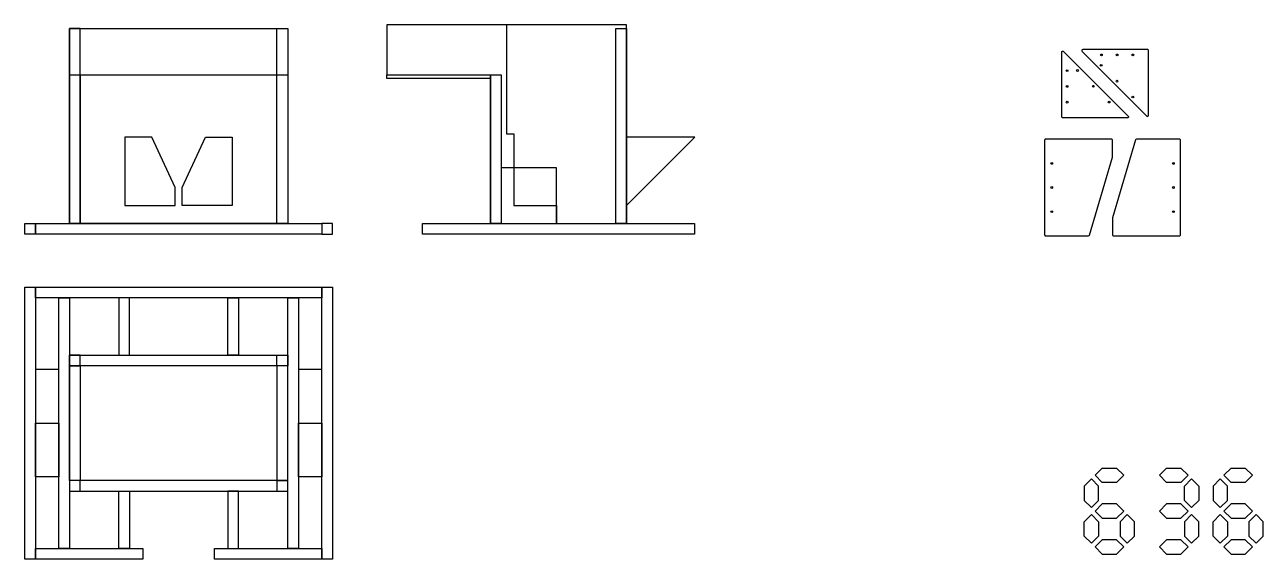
# Model space of a CAD drawing. Header units: inches. Extents: x 32 to 9114, y 33 to 2612.
# Drawn here: x 32 to 3494, y 33 to 1526 of the extents above; entities that cross this region are included whole.
import ezdxf

# ---------------------------------------------------------------- set-up
doc = ezdxf.new("R2010")
doc.units = ezdxf.units.IN
doc.header["$MEASUREMENT"] = 0

msp = doc.modelspace()

# ---------------------------------------------------------------- linework, layer by layer
for p, q in [((1379.3, 1525.6), (1379.3, 1220.6)), ((1334.3, 1375.6), (1334.3, 1375.6)), ((1379.3, 1220.6), (1399.3, 1220.6)), ((1399.3, 1220.6), (1399.3, 1020.6)), ((1518.3, 1125.6), (1364.3, 1125.6)), ((1518.3, 970.6), (1518.3, 1125.6)), ((1399.3, 1020.6), (1518.3, 1020.6)), ((1518.3, 1020.6), (1518.3, 970.6)), ((3044.1, 147), (3084.1, 147)), ((3224.1, 147), (3264.1, 147)), ((3404.1, 147), (3444.1, 147))]:
    msp.add_line(p, q)
for points in [[(1714.3, 970.6), (1714.3, 1525.6), (1044.3, 1525.6), (1044.3, 1385.6), (1334.3, 1385.6), (1334.3, 970.6)], [(157.5, 1515.6), (157.5, 970.6), (187.5, 970.6), (187.5, 1515.6)], [(157.5, 970.6), (157.5, 1515.6), (767.5, 1515.6), (767.5, 970.6)], [(767.5, 1515.6), (767.5, 970.6), (737.5, 970.6), (737.5, 1515.6)], [(1714.3, 1515.6), (1714.3, 970.6), (1684.3, 970.6), (1684.3, 1515.6)], [(157.5, 970.6), (157.5, 1385.6), (187.5, 1385.6), (187.5, 970.6)], [(767.5, 970.6), (157.5, 970.6), (157.5, 1385.6), (767.5, 1385.6)], [(737.5, 970.6), (737.5, 1385.6), (767.5, 1385.6), (767.5, 970.6)], [(1044.3, 1385.6), (1334.3, 1385.6), (1334.3, 1375.6), (1044.3, 1375.6)], [(1334.3, 970.6), (1334.3, 1385.6), (1364.3, 1385.6), (1364.3, 970.6)], [(452.5, 1070.6), (387.5, 1211.5), (312.5, 1211.5), (312.5, 1020.6), (452.5, 1020.6)], [(472.5, 1070.6), (537.5, 1211.5), (612.5, 1211.5), (612.5, 1020.6), (472.5, 1020.6)], [(32.5, 940.6), (32.5, 970.6), (62.5, 970.6), (62.5, 940.6)], [(862.5, 940.6), (62.5, 940.6), (62.5, 970.6), (862.5, 970.6)], [(892.5, 970.6), (862.5, 970.6), (862.5, 940.6), (892.5, 940.6)], [(1144.3, 970.6), (1904.3, 970.6), (1904.3, 940.6), (1144.3, 940.6)], [(32.5, 32.5), (32.5, 792.5), (62.5, 792.5), (62.5, 32.5)], [(862.5, 762.5), (62.5, 762.5), (62.5, 792.5), (862.5, 792.5)], [(127.5, 62.5), (127.5, 762.5), (157.5, 762.5), (157.5, 62.5)], [(295, 762.5), (295, 602.5), (325, 602.5), (325, 762.5)], [(630, 762.5), (630, 602.5), (600, 602.5), (600, 762.5)], [(767.5, 62.5), (767.5, 762.5), (797.5, 762.5), (797.5, 62.5)], [(892.5, 792.5), (892.5, 32.5), (862.5, 32.5), (862.5, 792.5)], [(767.5, 572.5), (157.5, 572.5), (157.5, 602.5), (767.5, 602.5)], [(157.5, 602.5), (157.5, 572.5), (187.5, 572.5), (187.5, 602.5)], [(767.5, 572.5), (737.5, 572.5), (737.5, 602.5), (767.5, 602.5)], [(127.5, 412.5), (127.5, 562.5), (62.5, 562.5), (62.5, 412.5)], [(157.5, 252.5), (157.5, 572.5), (187.5, 572.5), (187.5, 252.5)], [(767.5, 252.5), (767.5, 572.5), (737.5, 572.5), (737.5, 252.5)], [(797.5, 412.5), (862.5, 412.5), (862.5, 562.5), (797.5, 562.5)], [(127.5, 262.5), (62.5, 262.5), (62.5, 412.5), (127.5, 412.5)], [(862.5, 262.5), (797.5, 262.5), (797.5, 412.5), (862.5, 412.5)], [(3104.1, 267), (3084.1, 247), (3044.1, 247), (3024.1, 267), (3044.1, 287), (3084.1, 287)], [(3284.1, 267), (3264.1, 247), (3224.1, 247), (3204.1, 267), (3224.1, 287), (3264.1, 287)], [(3464.1, 267), (3444.1, 247), (3404.1, 247), (3384.1, 267), (3404.1, 287), (3444.1, 287)], [(157.5, 222.5), (767.5, 222.5), (767.5, 252.5), (157.5, 252.5)], [(157.5, 252.5), (157.5, 222.5), (187.5, 222.5), (187.5, 252.5)], [(737.5, 252.5), (737.5, 222.5), (767.5, 222.5), (767.5, 252.5)], [(2994.1, 197), (3014.1, 177), (3034.1, 197), (3034.1, 237), (3014.1, 257), (2994.1, 237)], [(3294.1, 257), (3314.1, 237), (3314.1, 197), (3294.1, 177), (3274.1, 197), (3274.1, 237)], [(3354.1, 197), (3374.1, 177), (3394.1, 197), (3394.1, 237), (3374.1, 257), (3354.1, 237)], [(295, 62.5), (295, 222.5), (325, 222.5), (325, 62.5)], [(630, 62.5), (630, 222.5), (600, 222.5), (600, 62.5)], [(3084.1, 187), (3044.1, 187), (3024.1, 167), (3044.1, 147), (3084.1, 147), (3104.1, 167)], [(3264.1, 187), (3224.1, 187), (3204.1, 167), (3224.1, 147), (3264.1, 147), (3284.1, 167)], [(3444.1, 187), (3404.1, 187), (3384.1, 167), (3404.1, 147), (3444.1, 147), (3464.1, 167)], [(3014.1, 157), (3034.1, 137), (3034.1, 97), (3014.1, 77), (2994.1, 97), (2994.1, 137)], [(3094.1, 97), (3114.1, 77), (3134.1, 97), (3134.1, 137), (3114.1, 157), (3094.1, 137)], [(3274.1, 97), (3294.1, 77), (3314.1, 97), (3314.1, 137), (3294.1, 157), (3274.1, 137)], [(3374.1, 157), (3394.1, 137), (3394.1, 97), (3374.1, 77), (3354.1, 97), (3354.1, 137)], [(3454.1, 97), (3474.1, 77), (3494.1, 97), (3494.1, 137), (3474.1, 157), (3454.1, 137)], [(3104.1, 67), (3084.1, 87), (3044.1, 87), (3024.1, 67), (3044.1, 47), (3084.1, 47)], [(3284.1, 67), (3264.1, 87), (3224.1, 87), (3204.1, 67), (3224.1, 47), (3264.1, 47)], [(3464.1, 67), (3444.1, 87), (3404.1, 87), (3384.1, 67), (3404.1, 47), (3444.1, 47)], [(62.5, 62.5), (362.5, 62.5), (362.5, 32.5), (62.5, 32.5)], [(862.5, 32.5), (562.5, 32.5), (562.5, 62.5), (862.5, 62.5)]]:
    msp.add_lwpolyline(points, close=True)
for points in [[(3173.8, 1272.7), (3173.8, 1453.4, 0.414214), (3170.8, 1456.4), (2990.1, 1456.4, 0.668179), (2988, 1451.2), (3168.7, 1270.6, 0.668179)], [(3114.6, 1265.4), (2933.9, 1265.4, -0.414214), (2930.9, 1268.4), (2930.9, 1449.1, -0.668179), (2936, 1451.2), (3116.7, 1270.6, -0.668179)], [(3073, 1156.4), (3073, 1202.9, 0.414214), (3070, 1205.9), (2886, 1205.9, 0.414214), (2883, 1202.9), (2883, 938.9, 0.414214), (2886, 935.9), (3005.7, 935.9, 0.332365), (3008.6, 938.1), (3072.8, 1155.5, 0.071944)], [(3073, 985.5), (3073, 938.9, 0.414214), (3076, 935.9), (3260, 935.9, 0.414214), (3263, 938.9), (3263, 1202.9, 0.414214), (3260, 1205.9), (3140.2, 1205.9, 0.332365), (3137.3, 1203.8), (3073.1, 986.4, 0.071944)]]:
    msp.add_lwpolyline(points, format="xyb", close=True)
msp.add_lwpolyline([(1714.3, 1020.6), (1905.3, 1211.5), (1714.3, 1211.5), (1714.3, 1020.6)])
for centre in [(3041.8, 1441.4), (3085.8, 1441.4), (3129.8, 1441.4), (2945.9, 1397.4), (2975.1, 1398), (3041.2, 1412.2), (2945.9, 1353.4), (3019.3, 1353.8), (3085.4, 1368), (3129.6, 1323.8), (2945.9, 1309.4), (3063.5, 1309.6), (2903, 1138.4), (3243, 1138.4), (2903, 1070.9), (3243, 1070.9), (2903, 1003.4), (3243, 1003.4)]:
    msp.add_circle(centre, 2.5)

doc.saveas('drawing.dxf')
